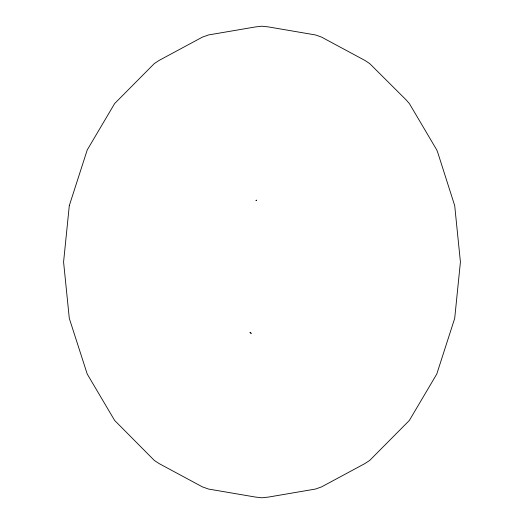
<?xml version="1.0" encoding="UTF-8"?>
<svg xmlns="http://www.w3.org/2000/svg" width="524" height="524" viewBox="0 0 524 524"><rect width="100%" height="100%" fill="white"/><g stroke="black" fill="none" stroke-linecap="round" stroke-linejoin="round"><path stroke-width="0.79" d="M69.299 205.637L63.581 262L69.299 318.363L87.226 374.044L114.651 420.458L154.331 460.439L159.178 463.622L202.421 486.881L208.493 489.043L255.352 497.047L262 497.8L268.648 497.047L315.507 489.043L321.579 486.881L364.822 463.622L369.669 460.439L409.349 420.458L436.774 374.044L454.701 318.363L460.419 262L454.701 205.637L437.946 153.113L436.774 149.956L409.349 103.542L406.218 99.973L369.669 63.561L364.822 60.378L321.579 37.119L315.507 34.957L268.648 26.953L262 26.2L255.352 26.953L208.493 34.957L202.421 37.119L159.178 60.378L154.331 63.561L114.651 103.542L87.226 149.956L69.299 205.637M256.393 200.201L256.059 200.423L256.393 200.201M250.059 332.478L251.166 333.31L250.059 332.478"/></g></svg>
